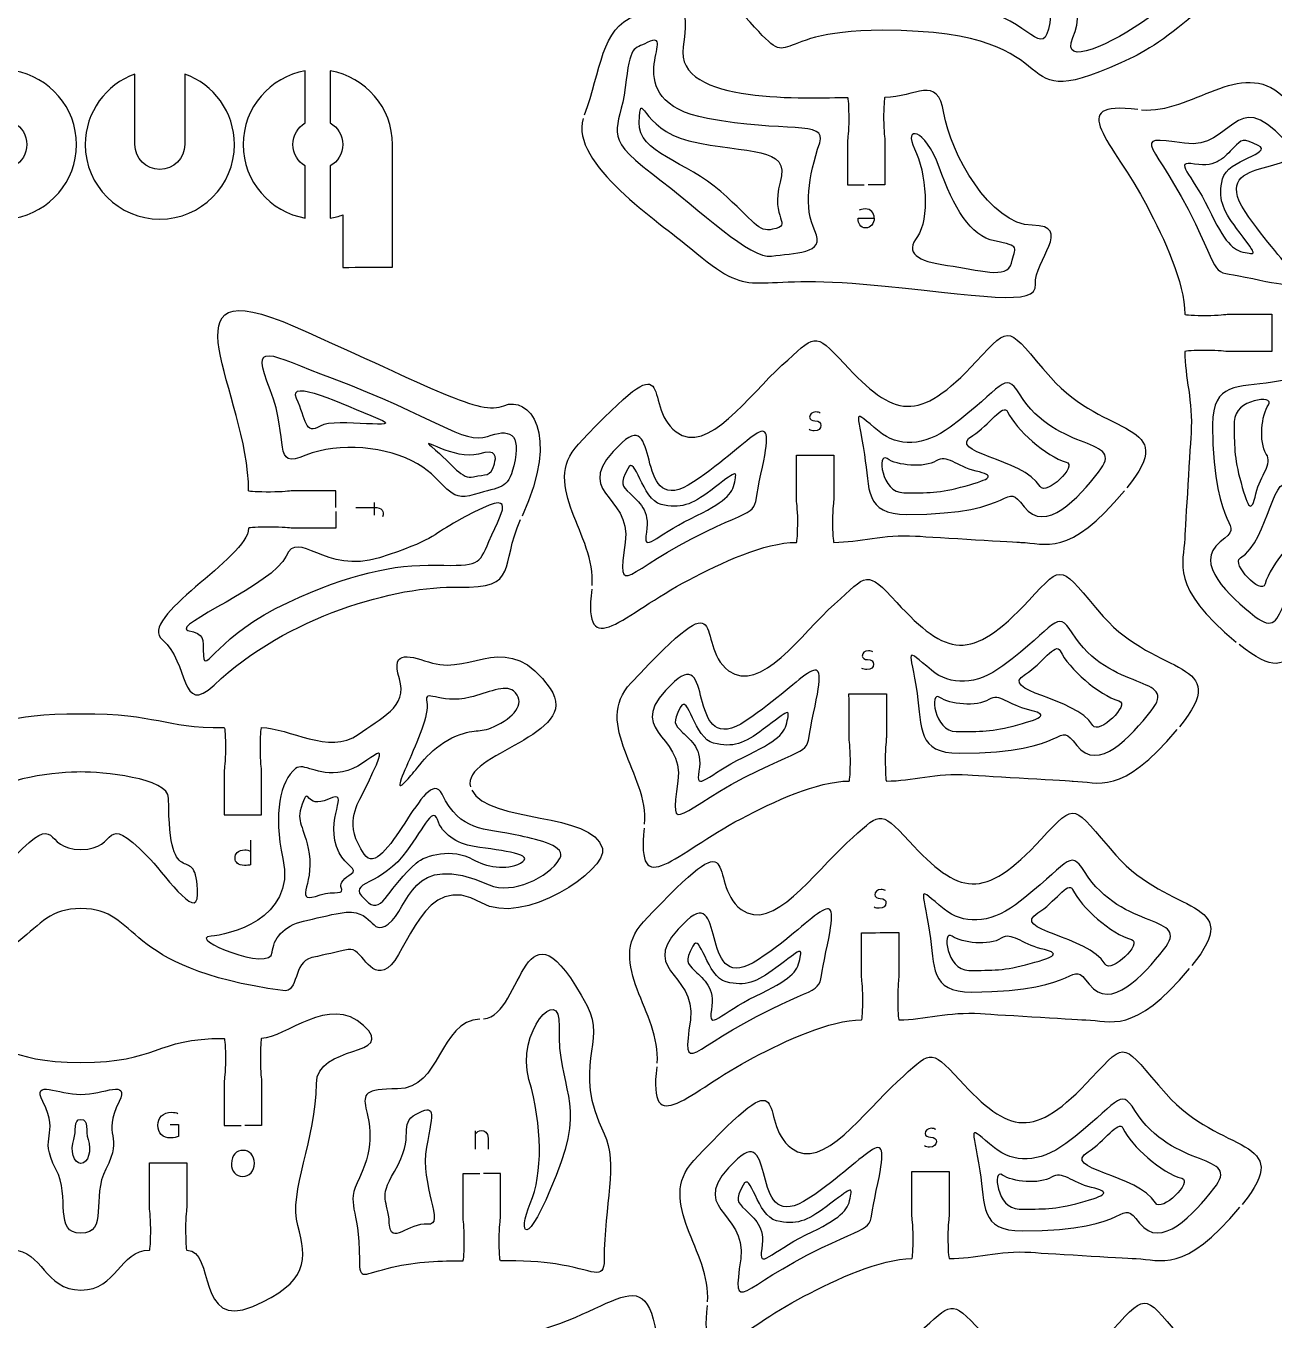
# Model space of a CAD drawing. Extents: x 0 to 300, y 0 to 300.
# Drawn here: x 145.6 to 245.8, y 66 to 169.9 of the extents above; entities that cross this region are included whole.
import ezdxf

# ---------------------------------------------------------------- set-up
doc = ezdxf.new("R2010")
doc.units = 0
doc.header["$MEASUREMENT"] = 0
doc.layers.add('DEFAULT', color=7, linetype='CONTINUOUS')

msp = doc.modelspace()

# ---------------------------------------------------------------- linework, layer by layer
at = {"layer": 'DEFAULT', "color": 250}
msp.add_lwpolyline([(173.53, 131.66), (173.53, 130.64)], dxfattribs=at)
at = {"layer": 'DEFAULT', "color": 1}
for points, knots in [([(243.13, 177.86), (244.27, 174.25), (237.47, 168.85), (234.49, 167.42), (223.01, 161.94), (230.98, 169.55), (214.35, 169.55), (204.12, 169.55), (208.02, 165.44), (202.83, 171.16), (201.36, 172.78), (200.93, 172.19), (202.45, 176.16), (203.45, 178.73), (203.25, 178.77), (203.25, 182.29), (203.25, 185.48), (204.53, 183.55), (206.99, 183.55), (207.04, 183.55), (207.09, 182.76), (207.09, 181.8), (207.09, 180.83), (206.98, 180.22), (206.98, 180.05), (206.98, 178.88), (206.98, 177.71), (206.98, 176.55), (207.43, 176.55), (207.88, 176.55), (208.33, 176.55)], [0, 0, 0, 0, 1, 1, 1, 2, 2, 2, 3, 3, 3, 4, 4, 4, 5, 5, 5, 6, 6, 6, 7, 7, 7, 8, 8, 8, 17.92, 17.92, 17.92, 21.75, 21.75, 21.75, 21.75]), ([(190.42, 162.76), (191.73, 166.32), (191.77, 169.73), (194.47, 170.71), (197.21, 171.7), (199.08, 172.95), (198.33, 168.22), (197.59, 163.49), (208.58, 164.16), (211.52, 164.16), (211.57, 164.16), (211.62, 163.37), (211.62, 162.41), (211.62, 161.44), (211.52, 160.83), (211.52, 160.66), (211.52, 159.49), (211.52, 158.33), (211.52, 157.16), (211.97, 157.16), (212.42, 157.16), (212.87, 157.16)], [0, 0, 0, 0, 1, 1, 1, 2, 2, 2, 3, 3, 3, 4, 4, 4, 5, 5, 5, 14.92, 14.92, 14.92, 18.75, 18.75, 18.75, 18.75]), ([(235.11, 163.17), (239.12, 162.8), (243.11, 167.4), (246.46, 164.26), (255.36, 155.9), (249.64, 159.34), (247.44, 156.43), (245.52, 153.87), (250.43, 150.56), (252.79, 147.92), (255.17, 145.27), (255.61, 145.41), (252.93, 142.93), (248.6, 138.95), (248.06, 137), (253.08, 132.34), (256.22, 129.43), (255.86, 129.92), (251.8, 126.36), (246.88, 122.04), (248.38, 115.85), (242.95, 120.25)], [0, 0, 0, 0, 1, 1, 1, 2, 2, 2, 3, 3, 3, 4, 4, 4, 5, 5, 5, 6, 6, 6, 7, 7, 7, 7]), ([(149.65, 160.38), (149.65, 157.42), (147.49, 154.95), (144.66, 154.48), (144.66, 155.88), (144.66, 157.27), (144.66, 158.66), (145.26, 159), (145.66, 159.65), (145.65, 160.38), (145.65, 161.12), (145.26, 161.77), (144.66, 162.11), (144.66, 163.5), (144.66, 164.9), (144.66, 166.29), (147.49, 165.81), (149.64, 163.35), (149.65, 160.38)], [0, 0, 0, 0, 1, 1, 1, 12.85, 12.85, 12.85, 13.85, 13.85, 13.85, 14.85, 14.85, 14.85, 26.69, 26.69, 26.69, 27.69, 27.69, 27.69, 27.69]), ([(167.01, 160.38), (167.02, 159.65), (167.41, 159), (168.01, 158.66), (168.01, 157.27), (168.01, 155.87), (168.01, 154.48), (165.18, 154.96), (163.02, 157.42), (163.02, 160.38), (163.02, 163.35), (165.18, 165.81), (168.01, 166.29), (168.01, 164.9), (168.01, 163.5), (168.01, 162.11), (167.41, 161.77), (167.02, 161.12), (167.01, 160.38)], [0, 0, 0, 0, 1, 1, 1, 12.84, 12.84, 12.84, 13.84, 13.84, 13.84, 14.84, 14.84, 14.84, 26.68, 26.68, 26.68, 27.68, 27.68, 27.68, 27.68]), ([(175, 160.38), (175, 157.1), (175, 153.82), (175, 150.53), (173.67, 150.53), (172.34, 150.53), (171.01, 150.52), (171.01, 151.93), (171.01, 153.33), (171.01, 154.74), (170.69, 154.62), (170.35, 154.53), (170.01, 154.48), (170.01, 155.87), (170.01, 157.27), (170.01, 158.66), (170.61, 159), (171.01, 159.65), (171.01, 160.38), (171.01, 161.12), (170.61, 161.77), (170.01, 162.11), (170.01, 163.5), (170.01, 164.9), (170.01, 166.29), (172.84, 165.82), (175, 163.35), (175, 160.38)], [1, 1, 1, 1, 28.93, 28.93, 28.93, 40.250018, 40.250018, 40.250018, 52.190022, 52.190022, 52.190022, 53.190022, 53.190022, 53.190022, 65.040022, 65.040022, 65.040022, 66.040022, 66.040022, 66.040022, 67.040022, 67.040022, 67.040022, 78.880022, 78.880022, 78.880022, 79.880022, 79.880022, 79.880022, 79.880022]), ([(162.32, 160.38), (162.32, 157.08), (159.64, 154.4), (156.34, 154.4), (153.03, 154.4), (150.35, 157.08), (150.35, 160.38), (150.35, 162.99), (152.01, 165.21), (154.34, 166.03), (154.34, 164.15), (154.34, 162.27), (154.34, 160.39), (154.34, 159.28), (155.23, 158.39), (156.34, 158.39), (157.44, 158.39), (158.33, 159.28), (158.33, 160.38), (158.33, 162.27), (158.33, 164.15), (158.33, 166.04), (160.66, 165.21), (162.32, 162.99), (162.32, 160.38)], [0, 0, 0, 0, 1, 1, 1, 2, 2, 2, 3, 3, 3, 19.010003, 19.010003, 19.010003, 20.010003, 20.010003, 20.010003, 21.010003, 21.010003, 21.010003, 37.029004, 37.029004, 37.029004, 38.029004, 38.029004, 38.029004, 38.029004]), ([(190.32, 162.47), (189.19, 158.88), (196.43, 154.16), (198.95, 152.03), (204.19, 147.63), (203.06, 150.04), (212.78, 149.17), (222.49, 148.3), (226.72, 147.3), (226.6, 149.17), (226.47, 151.04), (229.71, 153.9), (226.35, 153.9), (222.99, 153.9), (219.75, 159.75), (219.25, 162.9), (218.75, 166.05), (216.98, 164.16), (214.52, 164.16), (214.47, 164.16), (214.42, 163.37), (214.42, 162.41), (214.42, 161.44), (214.52, 160.83), (214.52, 160.66), (214.52, 159.49), (214.52, 158.33), (214.52, 157.16), (214.07, 157.16), (213.62, 157.16), (213.17, 157.16)], [0, 0, 0, 0, 1, 1, 1, 2, 2, 2, 3, 3, 3, 4, 4, 4, 5, 5, 5, 6, 6, 6, 7, 7, 7, 8, 8, 8, 17.92, 17.92, 17.92, 21.74, 21.74, 21.74, 21.74]), ([(234.81, 163.2), (228.82, 163.89), (232.8, 160.71), (235.56, 155.43), (236.93, 152.8), (238.58, 149.34), (238.58, 146.76), (238.59, 146.7), (239.37, 146.66), (240.33, 146.66), (241.29, 146.66), (241.91, 146.76), (242.08, 146.76), (242.95, 146.76), (245.58, 146.77), (245.58, 146.77), (245.58, 145.77), (245.58, 144.77), (245.58, 143.77), (245.58, 143.77), (242.96, 143.76), (242.08, 143.76), (241.91, 143.76), (241.3, 143.86), (240.33, 143.86), (239.37, 143.86), (238.58, 143.81), (238.58, 143.76), (238.59, 141.71), (239.26, 139.77), (239.09, 137.22), (238.98, 135.54), (238.58, 128.82), (238.58, 128.76), (238.54, 126.77), (237.28, 124.96), (242.71, 120.44)], [0, 0, 0, 0, 1, 1, 1, 2, 2, 2, 3, 3, 3, 4, 4, 4, 5, 5, 5, 13.5, 13.5, 13.5, 14.5, 14.5, 14.5, 15.5, 15.5, 15.5, 16.5, 16.5, 16.5, 17.5, 17.5, 17.5, 18.5, 18.5, 18.5, 19.5, 19.5, 19.5, 19.5]), ([(170.46, 131.24), (170.46, 131.69), (170.46, 132.14), (170.46, 132.58), (169.29, 132.58), (168.13, 132.58), (166.96, 132.58), (166.79, 132.58), (166.18, 132.49), (165.21, 132.49), (164.24, 132.49), (163.46, 132.53), (163.46, 132.58), (163.46, 140.39), (155.92, 150.73), (167.2, 145.75), (178.49, 140.77), (181.95, 138.59), (183.95, 139.42), (185.93, 140.25), (188.52, 137.32), (185.41, 130.55)], [0, 0, 0, 0, 3.82, 3.82, 3.82, 13.74, 13.74, 13.74, 14.74, 14.74, 14.74, 15.74, 15.74, 15.74, 16.74, 16.74, 16.74, 17.74, 17.74, 17.74, 18.74, 18.74, 18.74, 18.74]), ([(191.02, 124.99), (191.38, 129), (186.78, 132.98), (189.93, 136.33), (198.29, 145.23), (194.84, 139.51), (197.76, 137.32), (200.31, 135.4), (203.63, 140.3), (206.26, 142.66), (208.92, 145.04), (208.78, 145.48), (211.25, 142.8), (215.24, 138.47), (217.19, 137.93), (221.85, 142.96), (224.76, 146.1), (224.27, 145.73), (227.83, 141.68), (232.15, 136.75), (238.34, 138.25), (233.94, 132.82)], [0, 0, 0, 0, 1, 1, 1, 2, 2, 2, 3, 3, 3, 4, 4, 4, 5, 5, 5, 6, 6, 6, 7, 7, 7, 7]), ([(190.99, 124.69), (190.3, 118.69), (193.47, 122.67), (198.76, 125.43), (201.39, 126.8), (204.85, 128.45), (207.42, 128.45), (207.48, 128.46), (207.53, 129.24), (207.53, 130.2), (207.52, 131.17), (207.42, 131.78), (207.42, 131.95), (207.42, 132.82), (207.42, 135.45), (207.42, 135.45), (208.42, 135.45), (209.42, 135.45), (210.42, 135.46), (210.42, 135.46), (210.42, 132.83), (210.42, 131.95), (210.42, 131.78), (210.32, 131.17), (210.32, 130.2), (210.32, 129.24), (210.37, 128.45), (210.43, 128.45), (212.48, 128.46), (214.41, 129.13), (216.97, 128.96), (218.64, 128.85), (225.37, 128.45), (225.42, 128.45), (227.41, 128.41), (229.23, 127.15), (233.75, 132.58)], [0, 0, 0, 0, 1, 1, 1, 2, 2, 2, 3, 3, 3, 4, 4, 4, 5, 5, 5, 13.510006, 13.510006, 13.510006, 14.510006, 14.510006, 14.510006, 15.510006, 15.510006, 15.510006, 16.510006, 16.510006, 16.510006, 17.510006, 17.510006, 17.510006, 18.510006, 18.510006, 18.510006, 19.510006, 19.510006, 19.510006, 19.510006]), ([(170.46, 130.94), (170.46, 130.49), (170.46, 130.04), (170.46, 129.59), (169.29, 129.59), (168.13, 129.59), (166.96, 129.59), (166.79, 129.59), (166.18, 129.68), (165.21, 129.68), (164.24, 129.68), (163.46, 129.64), (163.46, 129.59), (163.46, 127.24), (154.42, 122.36), (156.55, 120.62), (158.68, 118.88), (157.95, 114.4), (160.69, 117), (166.56, 122.58), (175.34, 124.98), (180.32, 124.86), (185.25, 124.73), (183.6, 126.56), (185.28, 130.28)], [0, 0, 0, 0, 3.83, 3.83, 3.83, 13.75, 13.75, 13.75, 14.75, 14.75, 14.75, 15.75, 15.75, 15.75, 16.75, 16.75, 16.75, 17.75, 17.75, 17.75, 18.75, 18.75, 18.75, 19.75, 19.75, 19.75, 19.75]), ([(195.24, 105.82), (195.6, 109.84), (191, 113.82), (194.15, 117.17), (202.51, 126.07), (199.07, 120.35), (201.98, 118.15), (204.53, 116.23), (207.85, 121.14), (210.48, 123.5), (213.14, 125.88), (213, 126.32), (215.47, 123.63), (219.46, 119.31), (221.41, 118.77), (226.07, 123.79), (228.98, 126.93), (228.49, 126.56), (232.05, 122.51), (236.37, 117.58), (242.56, 119.08), (238.16, 113.65)], [0, 0, 0, 0, 1, 1, 1, 2, 2, 2, 3, 3, 3, 4, 4, 4, 5, 5, 5, 6, 6, 6, 7, 7, 7, 7]), ([(118.74, 108.83), (119.48, 111.55), (109.72, 112.91), (112.33, 116.71), (115.66, 121.55), (118.61, 117.82), (121.78, 118.76), (123.47, 119.26), (125.2, 120.02), (124.44, 117.51), (123.73, 115.21), (125.98, 114.33), (127.74, 113.04), (130.05, 111.36), (133.34, 113.59), (135.5, 113.58), (135.55, 113.58), (135.6, 112.8), (135.6, 111.84), (135.6, 110.87), (135.5, 110.26), (135.5, 110.08), (135.5, 108.92), (135.5, 107.75), (135.5, 106.59), (136.5, 106.59), (137.5, 106.59), (138.5, 106.58), (138.5, 107.75), (138.5, 108.92), (138.5, 110.08), (138.5, 110.26), (138.4, 110.87), (138.4, 111.84), (138.4, 112.8), (138.44, 113.58), (138.5, 113.58), (143.59, 113.58), (143.66, 114.7), (150, 114.7), (156.35, 114.7), (156.41, 113.58), (161.5, 113.58), (161.56, 113.58), (161.6, 112.8), (161.6, 111.84), (161.6, 110.87), (161.5, 110.26), (161.5, 110.08), (161.5, 108.92), (161.5, 107.75), (161.5, 106.58), (162.5, 106.59), (163.5, 106.59), (164.5, 106.59), (164.5, 107.75), (164.5, 108.92), (164.5, 110.08), (164.5, 110.26), (164.4, 110.87), (164.4, 111.84), (164.4, 112.8), (164.45, 113.58), (164.5, 113.58), (166.66, 113.59), (169.95, 111.36), (172.26, 113.04), (174.02, 114.33), (176.27, 115.21), (175.56, 117.51), (174.8, 120.02), (176.53, 119.26), (178.21, 118.76), (181.39, 117.82), (184.34, 121.55), (187.67, 116.71), (190.28, 112.91), (180.51, 111.55), (181.26, 108.83)], [0, 0, 0, 0, 1, 1, 1, 2, 2, 2, 3, 3, 3, 4, 4, 4, 5, 5, 5, 6, 6, 6, 7, 7, 7, 16.91, 16.91, 16.91, 25.410006, 25.410006, 25.410006, 35.330006, 35.330006, 35.330006, 36.330006, 36.330006, 36.330006, 37.330006, 37.330006, 37.330006, 38.330006, 38.330006, 38.330006, 39.330006, 39.330006, 39.330006, 40.330006, 40.330006, 40.330006, 41.330006, 41.330006, 41.330006, 51.250006, 51.250006, 51.250006, 59.750012, 59.750012, 59.750012, 69.660012, 69.660012, 69.660012, 70.660012, 70.660012, 70.660012, 71.660012, 71.660012, 71.660012, 72.660012, 72.660012, 72.660012, 73.660012, 73.660012, 73.660012, 74.660012, 74.660012, 74.660012, 75.660012, 75.660012, 75.660012, 76.660012, 76.660012, 76.660012, 76.660012]), ([(195.21, 105.52), (194.52, 99.52), (197.69, 103.51), (202.98, 106.27), (205.61, 107.64), (209.07, 109.29), (211.65, 109.29), (211.71, 109.3), (211.75, 110.08), (211.75, 111.04), (211.74, 112), (211.65, 112.61), (211.65, 112.78), (211.65, 113.66), (211.64, 116.29), (211.64, 116.29), (212.64, 116.29), (213.64, 116.29), (214.64, 116.29), (214.64, 116.29), (214.64, 113.67), (214.64, 112.79), (214.64, 112.62), (214.55, 112.01), (214.55, 111.04), (214.55, 110.07), (214.59, 109.29), (214.65, 109.29), (216.7, 109.29), (218.63, 109.97), (221.19, 109.8), (222.86, 109.68), (229.59, 109.29), (229.64, 109.29), (231.63, 109.25), (233.45, 107.99), (237.97, 113.42)], [0, 0, 0, 0, 1, 1, 1, 2, 2, 2, 3, 3, 3, 4, 4, 4, 5, 5, 5, 13.510006, 13.510006, 13.510006, 14.510006, 14.510006, 14.510006, 15.510006, 15.510006, 15.510006, 16.510006, 16.510006, 16.510006, 17.510006, 17.510006, 17.510006, 18.510006, 18.510006, 18.510006, 19.510006, 19.510006, 19.510006, 19.510006]), ([(142.96, 107.92), (142.96, 109.57), (148.42, 110.02), (150, 110.02), (151.59, 110.02), (157.04, 109.57), (157.04, 107.92), (157.04, 99.6), (159.36, 104.92), (159.36, 100.18), (159.36, 97.92), (156.48, 102.11), (155.34, 103.25), (151.57, 107.03), (153.19, 103.79), (150, 103.79), (146.81, 103.79), (148.43, 107.03), (144.66, 103.25), (143.52, 102.11), (140.64, 97.92), (140.64, 100.18), (140.64, 104.92), (142.96, 99.6), (142.96, 107.92)], [1, 1, 1, 1, 2, 2, 2, 3, 3, 3, 4, 4, 4, 5, 5, 5, 6, 6, 6, 7, 7, 7, 8, 8, 8, 9, 9, 9, 9]), ([(181.37, 108.55), (182.73, 105.91), (191.14, 106.82), (191.85, 103.88), (192.27, 102.13), (185.46, 97.56), (182.14, 99.53), (177.48, 102.27), (176.17, 95.24), (174.62, 94.29), (173.07, 93.33), (172.57, 96.02), (171.45, 95.77), (170.34, 95.53), (169.83, 95.41), (168.52, 95.12), (166.99, 94.78), (167.54, 92.28), (166.2, 92.47), (152.99, 94.29), (154.88, 99.06), (150, 99.06), (145.12, 99.06), (147, 94.29), (133.8, 92.47), (132.46, 92.28), (133.01, 94.78), (131.48, 95.12), (130.17, 95.41), (129.65, 95.53), (128.55, 95.77), (127.43, 96.02), (126.93, 93.33), (125.38, 94.29), (123.83, 95.24), (122.52, 102.27), (117.86, 99.53), (114.54, 97.56), (107.73, 102.13), (108.15, 103.88), (108.86, 106.82), (117.27, 105.91), (118.63, 108.55)], [0, 0, 0, 0, 1, 1, 1, 2, 2, 2, 3, 3, 3, 4, 4, 4, 5, 5, 5, 6, 6, 6, 7, 7, 7, 8, 8, 8, 9, 9, 9, 10, 10, 10, 11, 11, 11, 12, 12, 12, 13, 13, 13, 14, 14, 14, 14]), ([(196.24, 86.66), (196.6, 90.67), (192, 94.65), (195.15, 98), (203.51, 106.9), (200.07, 101.18), (202.98, 98.99), (205.53, 97.07), (208.85, 101.97), (211.48, 104.33), (214.14, 106.71), (214, 107.15), (216.47, 104.47), (220.46, 100.14), (222.41, 99.6), (227.07, 104.63), (229.98, 107.77), (229.49, 107.4), (233.05, 103.35), (237.37, 98.42), (243.56, 99.92), (239.16, 94.49)], [0, 0, 0, 0, 1, 1, 1, 2, 2, 2, 3, 3, 3, 4, 4, 4, 5, 5, 5, 6, 6, 6, 7, 7, 7, 7]), ([(182.32, 90.2), (185.62, 90.51), (185.35, 101.05), (190.63, 91.24), (192.2, 88.32), (189.34, 86.39), (191.99, 80.98), (193.16, 78.58), (191.99, 75.33), (191.99, 70.87), (191.99, 69.11), (191.16, 70.07), (188.08, 70.54), (187.03, 70.71), (185.34, 70.79), (183.67, 70.79), (183.61, 70.79), (183.57, 71.57), (183.57, 72.54), (183.57, 73.5), (183.67, 74.11), (183.67, 74.29), (183.67, 75.45), (183.67, 76.62), (183.67, 77.79), (183.22, 77.79), (182.77, 77.79), (182.32, 77.79)], [0, 0, 0, 0, 1, 1, 1, 2, 2, 2, 3, 3, 3, 4, 4, 4, 5, 5, 5, 6, 6, 6, 7, 7, 7, 16.92, 16.92, 16.92, 20.74, 20.74, 20.74, 20.74]), ([(196.21, 86.36), (195.52, 80.36), (198.69, 84.35), (203.98, 87.1), (206.61, 88.47), (210.07, 90.12), (212.65, 90.12), (212.71, 90.13), (212.75, 90.91), (212.75, 91.87), (212.74, 92.84), (212.65, 93.45), (212.65, 93.62), (212.65, 94.49), (212.64, 97.12), (212.64, 97.12), (213.64, 97.12), (214.64, 97.13), (215.64, 97.13), (215.64, 97.13), (215.64, 94.5), (215.64, 93.62), (215.64, 93.45), (215.55, 92.84), (215.55, 91.87), (215.55, 90.91), (215.59, 90.12), (215.65, 90.12), (217.7, 90.13), (219.63, 90.8), (222.19, 90.63), (223.86, 90.52), (230.59, 90.12), (230.64, 90.12), (232.63, 90.09), (234.45, 88.82), (238.97, 94.25)], [0, 0, 0, 0, 1, 1, 1, 2, 2, 2, 3, 3, 3, 4, 4, 4, 5, 5, 5, 13.510006, 13.510006, 13.510006, 14.510006, 14.510006, 14.510006, 15.510006, 15.510006, 15.510006, 16.510006, 16.510006, 16.510006, 17.510006, 17.510006, 17.510006, 18.510006, 18.510006, 18.510006, 19.510006, 19.510006, 19.510006, 19.510006]), ([(136.85, 81.64), (136.4, 81.64), (135.95, 81.64), (135.5, 81.64), (135.5, 82.81), (135.5, 83.98), (135.5, 85.14), (135.5, 85.32), (135.6, 85.93), (135.6, 86.89), (135.6, 87.86), (135.56, 88.64), (135.5, 88.64), (133.63, 88.64), (130.05, 92.22), (127.31, 89.67), (124.57, 87.12), (131.1, 88.22), (131.1, 85), (131.1, 80.6), (133.35, 76.29), (132.6, 73.61), (131.86, 70.93), (131.67, 69.06), (136.21, 67.13), (140.76, 65.2), (139.2, 71.64), (141.5, 71.64), (141.55, 71.64), (141.6, 72.43), (141.6, 73.39), (141.6, 74.36), (141.5, 74.97), (141.5, 75.14), (141.5, 76.31), (141.5, 77.47), (141.5, 78.64), (142.5, 78.64), (143.5, 78.64), (144.5, 78.64), (144.5, 77.47), (144.5, 76.31), (144.5, 75.14), (144.5, 74.97), (144.4, 74.36), (144.4, 73.39), (144.4, 72.43), (144.44, 71.64), (144.5, 71.64), (146.92, 71.64), (147.08, 68.44), (150, 68.44), (152.92, 68.44), (153.08, 71.64), (155.5, 71.64), (155.56, 71.64), (155.6, 72.43), (155.6, 73.39), (155.6, 74.36), (155.5, 74.97), (155.5, 75.14), (155.5, 76.31), (155.5, 77.47), (155.5, 78.64), (156.5, 78.64), (157.5, 78.64), (158.5, 78.64), (158.5, 77.47), (158.5, 76.31), (158.5, 75.14), (158.5, 74.97), (158.4, 74.36), (158.4, 73.39), (158.4, 72.43), (158.44, 71.64), (158.5, 71.64), (160.8, 71.64), (159.24, 65.2), (163.79, 67.13), (168.33, 69.06), (168.14, 70.93), (167.4, 73.61), (166.65, 76.29), (168.9, 80.6), (168.9, 85), (168.9, 88.22), (175.43, 87.12), (172.69, 89.67), (169.95, 92.22), (166.36, 88.64), (164.5, 88.64), (164.44, 88.64), (164.4, 87.86), (164.4, 86.89), (164.4, 85.93), (164.5, 85.32), (164.5, 85.14), (164.5, 83.98), (164.5, 82.81), (164.5, 81.64), (164.05, 81.64), (163.6, 81.64), (163.15, 81.64)], [0, 0, 0, 0, 3.82, 3.82, 3.82, 13.74, 13.74, 13.74, 14.74, 14.74, 14.74, 15.74, 15.74, 15.74, 16.74, 16.74, 16.74, 17.74, 17.74, 17.74, 18.74, 18.74, 18.74, 19.74, 19.74, 19.74, 20.74, 20.74, 20.74, 21.74, 21.74, 21.74, 22.74, 22.74, 22.74, 32.66, 32.66, 32.66, 41.16, 41.16, 41.16, 51.08, 51.08, 51.08, 52.08, 52.08, 52.08, 53.08, 53.08, 53.08, 54.08, 54.08, 54.08, 55.08, 55.08, 55.08, 56.08, 56.08, 56.08, 57.08, 57.08, 57.08, 67, 67, 67, 75.5, 75.5, 75.5, 85.42, 85.42, 85.42, 86.42, 86.42, 86.42, 87.42, 87.42, 87.42, 88.42, 88.42, 88.42, 89.42, 89.42, 89.42, 90.42, 90.42, 90.42, 91.42, 91.42, 91.42, 92.42, 92.42, 92.42, 93.42, 93.42, 93.42, 94.42, 94.42, 94.42, 104.34, 104.34, 104.34, 108.17, 108.17, 108.17, 108.17]), ([(182.02, 90.19), (178.72, 90.03), (178.91, 84.59), (175.41, 84.59), (170.09, 84.59), (175, 82.86), (172.35, 77.46), (171.18, 75.05), (172.35, 75.33), (172.35, 70.87), (172.35, 69.11), (172.63, 69.73), (174.99, 70.28), (176.94, 70.73), (179, 70.79), (180.67, 70.79), (180.72, 70.79), (180.77, 71.57), (180.77, 72.54), (180.77, 73.5), (180.67, 74.11), (180.67, 74.29), (180.67, 75.45), (180.67, 76.62), (180.67, 77.79), (181.12, 77.79), (181.57, 77.79), (182.02, 77.79)], [0, 0, 0, 0, 1, 1, 1, 2, 2, 2, 3, 3, 3, 4, 4, 4, 5, 5, 5, 6, 6, 6, 7, 7, 7, 16.92, 16.92, 16.92, 20.75, 20.75, 20.75, 20.75]), ([(137.15, 81.64), (137.6, 81.64), (138.05, 81.64), (138.5, 81.64), (138.5, 82.81), (138.5, 83.98), (138.5, 85.14), (138.5, 85.32), (138.4, 85.93), (138.4, 86.89), (138.4, 87.86), (138.45, 88.64), (138.5, 88.64), (144.14, 88.64), (143.76, 86.7), (150, 86.7), (156.24, 86.7), (155.86, 88.64), (161.5, 88.64), (161.55, 88.64), (161.6, 87.86), (161.6, 86.89), (161.6, 85.93), (161.5, 85.32), (161.5, 85.14), (161.5, 83.98), (161.5, 82.81), (161.5, 81.64), (161.95, 81.64), (162.4, 81.64), (162.85, 81.64)], [0, 0, 0, 0, 3.83, 3.83, 3.83, 13.75, 13.75, 13.75, 14.75, 14.75, 14.75, 15.75, 15.75, 15.75, 16.75, 16.75, 16.75, 17.75, 17.75, 17.75, 18.75, 18.75, 18.75, 19.75, 19.75, 19.75, 29.67, 29.67, 29.67, 33.49, 33.49, 33.49, 33.49]), ([(200.28, 67.49), (200.64, 71.5), (196.04, 75.49), (199.19, 78.84), (207.55, 87.74), (204.1, 82.02), (207.02, 79.82), (209.57, 77.9), (212.89, 82.81), (215.52, 85.17), (218.18, 87.55), (218.04, 87.99), (220.51, 85.3), (224.5, 80.98), (226.45, 80.44), (231.11, 85.46), (234.02, 88.6), (233.53, 88.23), (237.09, 84.18), (241.41, 79.25), (247.6, 80.75), (243.2, 75.32)], [0, 0, 0, 0, 1, 1, 1, 2, 2, 2, 3, 3, 3, 4, 4, 4, 5, 5, 5, 6, 6, 6, 7, 7, 7, 7]), ([(200.25, 67.19), (199.56, 61.19), (202.73, 65.18), (208.02, 67.94), (210.65, 69.31), (214.11, 70.95), (216.69, 70.96), (216.75, 70.97), (216.79, 71.74), (216.79, 72.71), (216.78, 73.67), (216.69, 74.28), (216.69, 74.45), (216.69, 75.33), (216.68, 77.96), (216.68, 77.96), (217.68, 77.96), (218.68, 77.96), (219.68, 77.96), (219.68, 77.96), (219.68, 75.34), (219.68, 74.46), (219.68, 74.28), (219.58, 73.67), (219.58, 72.71), (219.58, 71.74), (219.63, 70.96), (219.69, 70.96), (221.74, 70.96), (223.67, 71.64), (226.23, 71.47), (227.9, 71.35), (234.63, 70.96), (234.68, 70.96), (236.67, 70.92), (238.49, 69.66), (243.01, 75.09)], [0, 0, 0, 0, 1, 1, 1, 2, 2, 2, 3, 3, 3, 4, 4, 4, 5, 5, 5, 13.510006, 13.510006, 13.510006, 14.510006, 14.510006, 14.510006, 15.510006, 15.510006, 15.510006, 16.510006, 16.510006, 16.510006, 17.510006, 17.510006, 17.510006, 18.510006, 18.510006, 18.510006, 19.510006, 19.510006, 19.510006, 19.510006]), ([(168.89, 62.61), (169.09, 64.72), (173.79, 64.45), (181.21, 64.45), (191.64, 64.45), (194.98, 72.1), (196.18, 64.93), (196.37, 63.8), (196.44, 61.76), (196.44, 59.98), (196.44, 59.92), (195.66, 59.88), (194.69, 59.88), (193.72, 59.88), (193.11, 59.98), (192.94, 59.98), (191.77, 59.98), (190.6, 59.98), (189.44, 59.98), (189.44, 59.53), (189.44, 59.07), (189.44, 58.62)], [0, 0, 0, 0, 1, 1, 1, 2, 2, 2, 3, 3, 3, 4, 4, 4, 5, 5, 5, 14.92, 14.92, 14.92, 18.75, 18.75, 18.75, 18.75]), ([(202, 47.33), (202.37, 51.34), (197.77, 55.32), (200.91, 58.67), (209.27, 67.57), (205.83, 61.85), (208.74, 59.66), (211.29, 57.74), (214.61, 62.64), (217.24, 65), (219.9, 67.38), (219.76, 67.82), (222.23, 65.14), (226.22, 60.81), (228.17, 60.27), (232.83, 65.3), (235.74, 68.44), (235.25, 68.07), (238.81, 64.02), (243.13, 59.09), (249.33, 60.59), (244.92, 55.16)], [0, 0, 0, 0, 1, 1, 1, 2, 2, 2, 3, 3, 3, 4, 4, 4, 5, 5, 5, 6, 6, 6, 7, 7, 7, 7])]:
    msp.add_open_spline(points, degree=3, knots=knots, dxfattribs=at)
at = {"layer": 'DEFAULT', "color": 5}
for points, knots in [([(239.82, 180.41), (238.49, 184.07), (238.56, 183.81), (236.66, 184.4), (234.75, 184.98), (237.15, 182.24), (237.16, 179.25), (237.16, 176.26), (235.91, 174.43), (229.02, 176.59), (222.13, 178.75), (210.93, 182.74), (212.22, 180.08), (213.5, 177.42), (213.92, 175.07), (212.13, 172.63), (210.35, 170.2), (217.32, 175.43), (223.55, 175.43), (229.77, 175.43), (230.68, 171.45), (229.61, 168.96), (228.53, 166.47), (232.76, 168.46), (235.66, 170.53), (238.57, 172.61), (241.56, 175.6), (239.82, 180.41)], [1, 1, 1, 1, 2, 2, 2, 3, 3, 3, 4, 4, 4, 5, 5, 5, 6, 6, 6, 7, 7, 7, 8, 8, 8, 9, 9, 9, 10, 10, 10, 10]), ([(209.29, 160.52), (208.37, 157.72), (208, 155.34), (208.91, 153.45), (209.83, 151.55), (207.17, 151.68), (205.43, 151.43), (203.69, 151.18), (199.95, 154.92), (195.8, 158.07), (191.65, 161.23), (193.27, 161.47), (193.68, 164.96), (194.1, 168.44), (194.34, 168.02), (195.45, 168.56), (198.17, 169.9), (192.56, 163.94), (200.28, 162.47), (206.44, 161.29), (209.89, 162.37), (209.29, 160.52)], [0, 0, 0, 0, 1, 1, 1, 2, 2, 2, 3, 3, 3, 4, 4, 4, 5, 5, 5, 6, 6, 6, 7, 7, 7, 7]), ([(246.59, 160.75), (249.49, 157.59), (240.19, 159.87), (243.43, 155.01), (246.74, 150.05), (250.32, 148.21), (244.04, 149.62), (240.5, 150.42), (241.75, 149.21), (239.44, 154.02), (236.28, 160.61), (233.78, 161.18), (238.57, 160.49), (242.5, 159.93), (242.5, 165.21), (246.59, 160.75)], [0, 0, 0, 0, 1, 1, 1, 2, 2, 2, 3, 3, 3, 4, 4, 4, 5, 5, 5, 5]), ([(223.31, 152.64), (225.52, 152.2), (224.96, 152.18), (224.68, 150.86), (224.38, 149.52), (222.03, 150.34), (219.54, 150.68), (217.05, 151.01), (216.14, 151.67), (217.13, 153), (218.13, 154.33), (217.84, 158.19), (216.9, 160.04), (215.97, 161.88), (217.72, 161.8), (218.88, 158.56), (220.04, 155.32), (221.4, 153.01), (223.31, 152.64)], [0, 0, 0, 0, 1, 1, 1, 2, 2, 2, 3, 3, 3, 4, 4, 4, 5, 5, 5, 6, 6, 6, 6]), ([(170.17, 141.62), (164.94, 143.58), (163.57, 144.8), (165.19, 140.69), (166.81, 136.58), (165.23, 134.28), (168.05, 135.44), (170.67, 136.52), (174.65, 136.16), (177.01, 134.75), (179.38, 133.34), (179.38, 131.6), (181.56, 132.28), (183.74, 132.97), (184.24, 132.62), (184.73, 134.59), (185.42, 137.31), (184.32, 137.58), (182.62, 136.95), (180.75, 136.27), (178.36, 138.56), (170.17, 141.62)], [0, 0, 0, 0, 1, 1, 1, 2, 2, 2, 3, 3, 3, 4, 4, 4, 5, 5, 5, 6, 6, 6, 7, 7, 7, 7]), ([(216.28, 130.69), (212.87, 130.69), (213.31, 132.72), (212.88, 135.5), (212.32, 139.2), (211.79, 139.2), (214.05, 137.35), (215.56, 136.12), (217.64, 136.12), (219.77, 137.7), (224.05, 140.88), (224.08, 142.35), (225.32, 140.36), (228.38, 135.47), (233.98, 137), (231.67, 134.09), (230.05, 132.04), (227.42, 129.09), (225.69, 131.31), (223.95, 133.55), (225.53, 130.69), (216.28, 130.69)], [0, 0, 0, 0, 1, 1, 1, 2, 2, 2, 3, 3, 3, 4, 4, 4, 5, 5, 5, 6, 6, 6, 7, 7, 7, 7]), ([(240.82, 137.91), (240.82, 141.31), (242.85, 140.88), (245.62, 141.3), (249.32, 141.87), (249.32, 142.39), (247.48, 140.13), (246.24, 138.63), (246.24, 136.55), (247.83, 134.42), (251.01, 130.14), (252.48, 130.11), (250.49, 128.86), (245.6, 125.81), (247.12, 120.21), (244.22, 122.51), (242.17, 124.14), (239.22, 126.77), (241.44, 128.49), (243.68, 130.23), (240.82, 128.65), (240.82, 137.91)], [0, 0, 0, 0, 1, 1, 1, 2, 2, 2, 3, 3, 3, 4, 4, 4, 5, 5, 5, 6, 6, 6, 7, 7, 7, 7]), ([(193.43, 136.46), (196.6, 139.36), (194.32, 130.06), (199.17, 133.3), (204.13, 136.61), (205.98, 140.19), (204.57, 133.92), (203.77, 130.37), (204.98, 131.62), (200.17, 129.32), (193.57, 126.15), (193.01, 123.65), (193.69, 128.45), (194.26, 132.37), (188.98, 132.38), (193.43, 136.46)], [0, 0, 0, 0, 1, 1, 1, 2, 2, 2, 3, 3, 3, 4, 4, 4, 5, 5, 5, 5]), ([(166.62, 123.63), (160.92, 121), (159.89, 117.78), (159.83, 119.34), (159.77, 120.89), (159.96, 121.02), (158.59, 121.39), (157.22, 121.76), (165.5, 125.1), (166.46, 127.34), (167.43, 129.59), (169.61, 125.83), (173.96, 127.22), (178.32, 128.61), (178.19, 129.04), (179.9, 129.99), (185.19, 132.95), (184.07, 131.5), (182.74, 128.51), (181.89, 126.6), (181.99, 126.56), (178.51, 126.62), (175.02, 126.68), (171.63, 125.95), (166.62, 123.63)], [0, 0, 0, 0, 1, 1, 1, 2, 2, 2, 3, 3, 3, 4, 4, 4, 5, 5, 5, 6, 6, 6, 7, 7, 7, 8, 8, 8, 8]), ([(220.5, 111.53), (217.09, 111.53), (217.53, 113.56), (217.1, 116.33), (216.54, 120.03), (216.01, 120.03), (218.27, 118.18), (219.78, 116.95), (221.86, 116.95), (223.99, 118.54), (228.27, 121.72), (228.3, 123.19), (229.54, 121.19), (232.6, 116.31), (238.2, 117.83), (235.89, 114.93), (234.27, 112.88), (231.64, 109.93), (229.92, 112.15), (228.18, 114.39), (229.75, 111.53), (220.5, 111.53)], [0, 0, 0, 0, 1, 1, 1, 2, 2, 2, 3, 3, 3, 4, 4, 4, 5, 5, 5, 6, 6, 6, 7, 7, 7, 7]), ([(197.65, 117.29), (200.82, 120.19), (198.54, 110.9), (203.39, 114.14), (208.35, 117.45), (210.2, 121.03), (208.79, 114.75), (207.99, 111.2), (209.2, 112.46), (204.39, 110.15), (197.79, 106.99), (197.23, 104.49), (197.91, 109.28), (198.48, 113.21), (193.2, 113.21), (197.65, 117.29)], [0, 0, 0, 0, 1, 1, 1, 2, 2, 2, 3, 3, 3, 4, 4, 4, 5, 5, 5, 5]), ([(176.49, 109.73), (173.75, 106.53), (178.16, 113.73), (177.77, 115.62), (177.52, 116.84), (178.67, 115.39), (181.24, 116.02), (182.59, 116.35), (184.08, 117.08), (184.71, 116.53), (185.71, 115.67), (184.96, 114.58), (183.42, 113.8), (181.97, 113.05), (181.86, 113.59), (180.13, 112.91), (178.2, 112.15), (177.06, 110.39), (176.49, 109.73)], [0, 0, 0, 0, 1, 1, 1, 2, 2, 2, 3, 3, 3, 4, 4, 4, 5, 5, 5, 6, 6, 6, 6]), ([(172.58, 108.21), (172.12, 107.28), (171.11, 105.79), (172.73, 103.42), (174.35, 101.05), (177.7, 110.84), (178.98, 108.25), (180.52, 105.16), (182.16, 105.57), (185.28, 104.89), (186.73, 104.58), (189.04, 104.06), (188.42, 103.04), (187.52, 101.56), (184.63, 100.15), (182.76, 100.97), (176.31, 103.82), (176.42, 99.07), (174.67, 97.82), (173.13, 96.71), (173.66, 99.19), (170.8, 98.7), (170.06, 98.57), (168.71, 98.24), (167.87, 98.05), (166.26, 97.69), (165.41, 96.58), (165.36, 95.55), (165.28, 93.89), (158.39, 96.72), (160.44, 96.84), (161.67, 96.92), (167.3, 98.12), (166.21, 103.09), (165.42, 106.66), (166, 109.34), (167.23, 110.29), (167.91, 110.82), (168.89, 109.67), (170.99, 110.02), (173.27, 110.4), (175.49, 114.12), (172.58, 108.21)], [1, 1, 1, 1, 2, 2, 2, 3, 3, 3, 4, 4, 4, 5, 5, 5, 6, 6, 6, 7, 7, 7, 8, 8, 8, 9, 9, 9, 10, 10, 10, 11, 11, 11, 12, 12, 12, 13, 13, 13, 14, 14, 14, 15, 15, 15, 15]), ([(221.5, 92.36), (218.09, 92.36), (218.53, 94.39), (218.1, 97.17), (217.54, 100.87), (217.01, 100.87), (219.27, 99.02), (220.78, 97.79), (222.86, 97.79), (224.99, 99.37), (229.27, 102.55), (229.3, 104.02), (230.54, 102.03), (233.6, 97.14), (239.2, 98.67), (236.89, 95.76), (235.27, 93.71), (232.64, 90.76), (230.92, 92.98), (229.18, 95.22), (230.75, 92.36), (221.5, 92.36)], [0, 0, 0, 0, 1, 1, 1, 2, 2, 2, 3, 3, 3, 4, 4, 4, 5, 5, 5, 6, 6, 6, 7, 7, 7, 7]), ([(198.65, 98.13), (201.82, 101.03), (199.54, 91.73), (204.39, 94.97), (209.35, 98.29), (211.2, 101.86), (209.79, 95.59), (208.99, 92.04), (210.2, 93.29), (205.39, 90.99), (198.79, 87.82), (198.23, 85.32), (198.91, 90.12), (199.48, 94.04), (194.2, 94.05), (198.65, 98.13)], [0, 0, 0, 0, 1, 1, 1, 2, 2, 2, 3, 3, 3, 4, 4, 4, 5, 5, 5, 5]), ([(188.38, 89.6), (188.5, 93.16), (184.88, 89.08), (185.96, 85.35), (187.04, 81.61), (187.08, 77.79), (186.06, 75.39), (185.04, 72.98), (185.67, 71.4), (188.14, 77.63), (190.62, 83.86), (188.2, 84.43), (188.38, 89.6)], [0, 0, 0, 0, 1, 1, 1, 2, 2, 2, 3, 3, 3, 4, 4, 4, 4]), ([(150, 73), (152.24, 73), (150.81, 75.9), (152, 78.14), (153.49, 80.97), (151.62, 80.65), (153.06, 83.57), (153.95, 85.4), (151.81, 84.14), (150, 84.14), (148.19, 84.14), (146.05, 85.39), (146.94, 83.57), (148.38, 80.65), (146.51, 80.97), (148, 78.14), (149.19, 75.9), (147.77, 73), (150, 73)], [0, 0, 0, 0, 1, 1, 1, 2, 2, 2, 3, 3, 3, 4, 4, 4, 5, 5, 5, 6, 6, 6, 6]), ([(225.54, 73.19), (222.13, 73.19), (222.57, 75.23), (222.14, 78), (221.58, 81.7), (221.05, 81.7), (223.31, 79.85), (224.82, 78.62), (226.9, 78.62), (229.03, 80.2), (233.31, 83.39), (233.34, 84.85), (234.58, 82.86), (237.64, 77.98), (243.24, 79.5), (240.93, 76.6), (239.31, 74.55), (236.68, 71.6), (234.96, 73.81), (233.22, 76.06), (234.79, 73.19), (225.54, 73.19)], [0, 0, 0, 0, 1, 1, 1, 2, 2, 2, 3, 3, 3, 4, 4, 4, 5, 5, 5, 6, 6, 6, 7, 7, 7, 7]), ([(202.69, 78.96), (205.86, 81.86), (203.58, 72.57), (208.43, 75.81), (213.39, 79.12), (215.24, 82.7), (213.83, 76.42), (213.03, 72.87), (214.24, 74.13), (209.43, 71.82), (202.83, 68.66), (202.27, 66.16), (202.95, 70.95), (203.52, 74.87), (198.24, 74.88), (202.69, 78.96)], [0, 0, 0, 0, 1, 1, 1, 2, 2, 2, 3, 3, 3, 4, 4, 4, 5, 5, 5, 5])]:
    msp.add_open_spline(points, degree=3, knots=knots, dxfattribs=at)
at = {"layer": 'DEFAULT', "color": 3}
for points, knots in [([(219.29, 172.86), (214.24, 171.39), (218.11, 171.9), (221.97, 171.21), (226.21, 170.45), (227.18, 166.97), (227.77, 170.16), (228.36, 173.36), (223.58, 174.1), (219.29, 172.86)], [0, 0, 0, 0, 1, 1, 1, 2, 2, 2, 3, 3, 3, 3]), ([(205.51, 153.58), (207.25, 153.96), (205.28, 154.37), (206.12, 157.36), (206.95, 160.35), (203.57, 159.55), (198.79, 160.68), (194.85, 161.62), (194.97, 165.09), (194.81, 162.16), (194.67, 159.72), (198.62, 159.04), (201.36, 156.61), (204.1, 154.17), (204.35, 153.32), (205.51, 153.58)], [0, 0, 0, 0, 1, 1, 1, 2, 2, 2, 3, 3, 3, 4, 4, 4, 5, 5, 5, 5]), ([(242.75, 153.64), (244.34, 151.51), (244.43, 151.53), (243.43, 151.71), (242.43, 151.9), (241.83, 152.46), (240.48, 155.26), (239.13, 158.06), (237.58, 159.12), (239.38, 158.81), (241.19, 158.5), (241.81, 159.43), (242.5, 160.12), (243.18, 160.8), (243.24, 160.93), (244.49, 160.3), (245.73, 159.68), (242, 159.18), (241.62, 157.63), (241.25, 156.07), (241.58, 155.21), (242.75, 153.64)], [0, 0, 0, 0, 1, 1, 1, 2, 2, 2, 3, 3, 3, 4, 4, 4, 5, 5, 5, 6, 6, 6, 7, 7, 7, 7]), ([(173.84, 138.39), (170.92, 139.58), (166.56, 141.68), (167.31, 140), (168.06, 138.32), (167.98, 137.03), (169.21, 137.78), (170.45, 138.53), (176.35, 137.35), (173.84, 138.39)], [0, 0, 0, 0, 1, 1, 1, 2, 2, 2, 3, 3, 3, 3]), ([(242.56, 138.16), (242.56, 139.96), (245.88, 140.31), (245.3, 139.49), (244.75, 138.71), (244.51, 136.51), (245.13, 135.54), (245.67, 134.7), (244.67, 133.93), (244.3, 132.35), (243.93, 130.77), (243.68, 131.1), (243.1, 133.22), (242.52, 135.34), (242.56, 136.23), (242.56, 138.16)], [0, 0, 0, 0, 1, 1, 1, 2, 2, 2, 3, 3, 3, 4, 4, 4, 5, 5, 5, 5]), ([(229.07, 134.9), (227.46, 135.34), (225.04, 137.5), (224.37, 138.92), (224.02, 139.66), (222.87, 137.82), (221.58, 137.04), (219.26, 135.63), (225.61, 135.24), (226.98, 132.93), (227.45, 132.14), (230.04, 134.64), (229.07, 134.9)], [0, 0, 0, 0, 1, 1, 1, 2, 2, 2, 3, 3, 3, 4, 4, 4, 4]), ([(183.18, 134.75), (182.86, 133.62), (182.51, 133.97), (181.51, 133.72), (180.52, 133.47), (180, 134.59), (178.13, 136.14), (177.01, 137.08), (180.02, 134.99), (181.91, 135.54), (183.44, 135.99), (183.33, 135.28), (183.18, 134.75)], [0, 0, 0, 0, 1, 1, 1, 2, 2, 2, 3, 3, 3, 4, 4, 4, 4]), ([(200.54, 132.62), (202.67, 134.22), (202.66, 134.3), (202.47, 133.3), (202.29, 132.31), (201.73, 131.7), (198.92, 130.35), (196.12, 129.01), (195.06, 127.45), (195.38, 129.26), (195.69, 131.06), (194.75, 131.68), (194.07, 132.37), (193.38, 133.05), (193.26, 133.12), (193.88, 134.36), (194.5, 135.61), (195, 131.87), (196.56, 131.5), (198.11, 131.12), (198.98, 131.45), (200.54, 132.62)], [0, 0, 0, 0, 1, 1, 1, 2, 2, 2, 3, 3, 3, 4, 4, 4, 5, 5, 5, 6, 6, 6, 7, 7, 7, 7]), ([(216.03, 132.43), (214.23, 132.43), (213.87, 135.76), (214.7, 135.17), (215.47, 134.62), (217.68, 134.39), (218.64, 135), (219.48, 135.55), (220.26, 134.55), (221.84, 134.17), (223.41, 133.8), (223.08, 133.55), (220.96, 132.97), (218.85, 132.39), (217.96, 132.43), (216.03, 132.43)], [0, 0, 0, 0, 1, 1, 1, 2, 2, 2, 3, 3, 3, 4, 4, 4, 5, 5, 5, 5]), ([(245.03, 125.11), (245.47, 126.73), (247.62, 129.14), (249.04, 129.82), (249.79, 130.17), (247.95, 131.31), (247.17, 132.6), (245.75, 134.92), (245.37, 128.57), (243.05, 127.2), (242.26, 126.73), (244.77, 124.15), (245.03, 125.11)], [0, 0, 0, 0, 1, 1, 1, 2, 2, 2, 3, 3, 3, 4, 4, 4, 4]), ([(233.3, 115.74), (231.68, 116.18), (229.26, 118.33), (228.59, 119.75), (228.24, 120.5), (227.1, 118.66), (225.8, 117.87), (223.48, 116.46), (229.83, 116.07), (231.2, 113.76), (231.67, 112.97), (234.26, 115.47), (233.3, 115.74)], [0, 0, 0, 0, 1, 1, 1, 2, 2, 2, 3, 3, 3, 4, 4, 4, 4]), ([(204.76, 113.45), (206.89, 115.05), (206.88, 115.13), (206.69, 114.14), (206.51, 113.14), (205.95, 112.54), (203.14, 111.19), (200.34, 109.84), (199.28, 108.29), (199.6, 110.09), (199.91, 111.9), (198.97, 112.52), (198.29, 113.2), (197.6, 113.89), (197.48, 113.95), (198.1, 115.2), (198.72, 116.44), (199.22, 112.7), (200.78, 112.33), (202.34, 111.96), (203.2, 112.28), (204.76, 113.45)], [0, 0, 0, 0, 1, 1, 1, 2, 2, 2, 3, 3, 3, 4, 4, 4, 5, 5, 5, 6, 6, 6, 7, 7, 7, 7]), ([(220.25, 113.27), (218.45, 113.27), (218.09, 116.59), (218.92, 116.01), (219.69, 115.46), (221.9, 115.22), (222.86, 115.84), (223.7, 116.38), (224.48, 115.38), (226.06, 115.01), (227.63, 114.64), (227.3, 114.39), (225.19, 113.81), (223.07, 113.22), (222.18, 113.27), (220.25, 113.27)], [0, 0, 0, 0, 1, 1, 1, 2, 2, 2, 3, 3, 3, 4, 4, 4, 5, 5, 5, 5]), ([(167.76, 107.44), (168.32, 109.05), (167.94, 106.97), (169.87, 107.84), (171.8, 108.71), (169.42, 106.22), (170.72, 103.54), (171.23, 102.5), (172.35, 102.21), (171.69, 101.84), (171.17, 101.55), (170.78, 101.09), (170.87, 100.82), (171.17, 100.03), (170.42, 100.56), (169.19, 100.15), (166.94, 99.39), (168.73, 100.89), (168.31, 103.46), (167.92, 105.85), (167.2, 105.84), (167.76, 107.44)], [0, 0, 0, 0, 1, 1, 1, 2, 2, 2, 3, 3, 3, 4, 4, 4, 5, 5, 5, 6, 6, 6, 7, 7, 7, 7]), ([(175.83, 103.28), (177.43, 105.28), (178.19, 107.36), (178.61, 106.2), (179.01, 105.07), (180.08, 104.27), (181.56, 104.04), (183.97, 103.67), (186.55, 103.42), (185.28, 102.71), (184.16, 102.09), (182.45, 102.43), (181.46, 103), (179.81, 103.93), (177.69, 103.38), (176.91, 102.71), (174.75, 100.89), (174.2, 98.62), (173.09, 99.53), (170.96, 101.27), (173.71, 100.64), (175.83, 103.28)], [0, 0, 0, 0, 1, 1, 1, 2, 2, 2, 3, 3, 3, 4, 4, 4, 5, 5, 5, 6, 6, 6, 7, 7, 7, 7]), ([(234.3, 96.57), (232.68, 97.01), (230.26, 99.17), (229.59, 100.59), (229.24, 101.33), (228.1, 99.49), (226.8, 98.71), (224.48, 97.3), (230.83, 96.91), (232.2, 94.6), (232.67, 93.81), (235.26, 96.31), (234.3, 96.57)], [0, 0, 0, 0, 1, 1, 1, 2, 2, 2, 3, 3, 3, 4, 4, 4, 4]), ([(205.76, 94.29), (207.89, 95.89), (207.88, 95.97), (207.69, 94.97), (207.51, 93.98), (206.95, 93.37), (204.14, 92.03), (201.34, 90.68), (200.28, 89.12), (200.6, 90.93), (200.91, 92.73), (199.97, 93.35), (199.29, 94.04), (198.6, 94.72), (198.48, 94.79), (199.1, 96.03), (199.72, 97.28), (200.22, 93.54), (201.78, 93.17), (203.34, 92.79), (204.2, 93.12), (205.76, 94.29)], [0, 0, 0, 0, 1, 1, 1, 2, 2, 2, 3, 3, 3, 4, 4, 4, 5, 5, 5, 6, 6, 6, 7, 7, 7, 7]), ([(221.25, 94.1), (219.45, 94.1), (219.09, 97.43), (219.92, 96.84), (220.69, 96.29), (222.9, 96.06), (223.86, 96.67), (224.7, 97.22), (225.48, 96.22), (227.06, 95.84), (228.63, 95.47), (228.3, 95.22), (226.19, 94.64), (224.07, 94.06), (223.18, 94.1), (221.25, 94.1)], [0, 0, 0, 0, 1, 1, 1, 2, 2, 2, 3, 3, 3, 4, 4, 4, 5, 5, 5, 5]), ([(175.17, 77.96), (173.8, 75.69), (174.67, 75.72), (174.75, 73.81), (174.83, 71.9), (176.32, 73.89), (177.82, 73.73), (179.31, 73.56), (177.16, 76.89), (177.74, 79.92), (178.32, 82.94), (178.4, 83.34), (176.91, 82.56), (175.41, 81.78), (176.91, 80.87), (175.17, 77.96)], [0, 0, 0, 0, 1, 1, 1, 2, 2, 2, 3, 3, 3, 4, 4, 4, 5, 5, 5, 5]), ([(150, 82.14), (149.33, 82.14), (149.67, 81.18), (149.43, 80.52), (149.12, 79.67), (149.42, 78.59), (150, 78.59), (150.58, 78.59), (150.88, 79.67), (150.57, 80.52), (150.33, 81.18), (150.68, 82.14), (150, 82.14)], [0, 0, 0, 0, 1, 1, 1, 2, 2, 2, 3, 3, 3, 4, 4, 4, 4]), ([(238.34, 77.41), (236.72, 77.84), (234.3, 80), (233.63, 81.42), (233.28, 82.16), (232.13, 80.33), (230.84, 79.54), (228.52, 78.13), (234.87, 77.74), (236.24, 75.43), (236.71, 74.64), (239.3, 77.14), (238.34, 77.41)], [0, 0, 0, 0, 1, 1, 1, 2, 2, 2, 3, 3, 3, 4, 4, 4, 4]), ([(209.8, 75.12), (211.93, 76.72), (211.92, 76.8), (211.73, 75.81), (211.55, 74.81), (210.99, 74.21), (208.18, 72.86), (205.38, 71.51), (204.32, 69.95), (204.64, 71.76), (204.95, 73.56), (204.01, 74.19), (203.33, 74.87), (202.64, 75.56), (202.52, 75.62), (203.14, 76.86), (203.76, 78.11), (204.26, 74.37), (205.82, 74), (207.38, 73.63), (208.24, 73.95), (209.8, 75.12)], [0, 0, 0, 0, 1, 1, 1, 2, 2, 2, 3, 3, 3, 4, 4, 4, 5, 5, 5, 6, 6, 6, 7, 7, 7, 7]), ([(225.29, 74.94), (223.49, 74.94), (223.13, 78.26), (223.96, 77.67), (224.73, 77.13), (226.94, 76.89), (227.9, 77.51), (228.74, 78.05), (229.52, 77.05), (231.1, 76.68), (232.67, 76.3), (232.34, 76.06), (230.23, 75.47), (228.11, 74.89), (227.22, 74.94), (225.29, 74.94)], [0, 0, 0, 0, 1, 1, 1, 2, 2, 2, 3, 3, 3, 4, 4, 4, 5, 5, 5, 5])]:
    msp.add_open_spline(points, degree=3, knots=knots, dxfattribs=at)
at = {"layer": 'DEFAULT', "color": 250}
for points, knots in [([(213.66, 154.48), (213.66, 154.04), (213.4, 153.69), (212.98, 153.69), (212.51, 153.69), (212.38, 154.11), (212.38, 154.38), (212.38, 154.43), (212.38, 154.45), (212.39, 154.47), (212.81, 154.47), (213.24, 154.48), (213.66, 154.48), (213.66, 154.91), (213.39, 155.21), (212.95, 155.21), (212.72, 155.21), (212.56, 155.16), (212.46, 155.12)], [0, 0, 0, 0, 1, 1, 1, 2, 2, 2, 3, 3, 3, 6.613009, 6.613009, 6.613009, 7.613009, 7.613009, 7.613009, 8.613009, 8.613009, 8.613009, 8.613009]), ([(209.34, 138.83), (209.26, 138.88), (209.13, 138.92), (208.99, 138.92), (208.67, 138.92), (208.48, 138.73), (208.48, 138.49), (208.48, 138.32), (208.69, 138.2), (208.91, 138.2), (209.25, 138.2), (209.39, 138.06), (209.39, 137.84), (209.39, 137.58), (209.2, 137.4), (208.85, 137.4), (208.69, 137.4), (208.54, 137.44), (208.44, 137.5)], [0, 0, 0, 0, 1, 1, 1, 2, 2, 2, 3, 3, 3, 4, 4, 4, 5, 5, 5, 6, 6, 6, 6]), ([(172.07, 131.26), (172.56, 131.26), (173.04, 131.26), (173.53, 131.26), (174.15, 131.26), (174.4, 130.94), (174.19, 130.51)], [0, 0, 0, 0, 4.113, 4.113, 4.113, 5.113, 5.113, 5.113, 5.113]), ([(213.56, 119.66), (213.48, 119.71), (213.35, 119.75), (213.21, 119.75), (212.89, 119.75), (212.71, 119.56), (212.71, 119.33), (212.71, 119.15), (212.91, 119.04), (213.13, 119.04), (213.48, 119.04), (213.61, 118.89), (213.61, 118.67), (213.61, 118.42), (213.42, 118.24), (213.07, 118.24), (212.91, 118.24), (212.77, 118.28), (212.66, 118.34)], [0, 0, 0, 0, 1, 1, 1, 2, 2, 2, 3, 3, 3, 4, 4, 4, 5, 5, 5, 6, 6, 6, 6]), ([(163.62, 104.56), (163.62, 103.89), (163.62, 103.23), (163.62, 102.56), (163.49, 102.54), (163.33, 102.52), (163.12, 102.52), (162.86, 102.52), (162.67, 102.58), (162.55, 102.69), (162.44, 102.79), (162.37, 102.93), (162.37, 103.11), (162.37, 103.3), (162.43, 103.44), (162.53, 103.55), (162.67, 103.69), (162.89, 103.77), (163.15, 103.77), (163.23, 103.77), (163.57, 103.71), (163.62, 103.66)], [0, 0, 0, 0, 5.661004, 5.661004, 5.661004, 6.661004, 6.661004, 6.661004, 7.661004, 7.661004, 7.661004, 8.661004, 8.661004, 8.661004, 9.661004, 9.661004, 9.661004, 10.661004, 10.661004, 10.661004, 11.661004, 11.661004, 11.661004, 11.661004]), ([(214.56, 100.5), (214.48, 100.55), (214.35, 100.59), (214.21, 100.59), (213.89, 100.59), (213.71, 100.4), (213.71, 100.16), (213.71, 99.99), (213.91, 99.87), (214.13, 99.87), (214.48, 99.87), (214.61, 99.73), (214.61, 99.51), (214.61, 99.26), (214.42, 99.08), (214.07, 99.08), (213.91, 99.08), (213.77, 99.11), (213.66, 99.17)], [0, 0, 0, 0, 1, 1, 1, 2, 2, 2, 3, 3, 3, 4, 4, 4, 5, 5, 5, 6, 6, 6, 6]), ([(157.16, 81.73), (157.38, 81.73), (157.61, 81.73), (157.83, 81.73), (157.83, 81.41), (157.83, 81.09), (157.83, 80.76), (157.71, 80.72), (157.48, 80.65), (157.21, 80.65), (156.9, 80.65), (156.65, 80.73), (156.45, 80.92), (156.28, 81.09), (156.17, 81.36), (156.17, 81.67), (156.17, 82.27), (156.59, 82.71), (157.26, 82.71), (157.5, 82.71), (157.68, 82.66), (157.77, 82.62)], [0, 0, 0, 0, 1.887, 1.887, 1.887, 4.641, 4.641, 4.641, 5.641, 5.641, 5.641, 6.641, 6.641, 6.641, 7.641, 7.641, 7.641, 8.641, 8.641, 8.641, 9.641, 9.641, 9.641, 9.641]), ([(181.68, 79.75), (181.68, 80.11), (181.68, 80.46), (181.68, 80.81), (181.68, 80.96), (181.68, 81.08), (181.67, 81.21)], [0, 0, 0, 0, 3, 3, 3, 4, 4, 4, 4]), ([(181.68, 80.97), (181.75, 81.1), (181.92, 81.24), (182.16, 81.24), (182.36, 81.24), (182.67, 81.12), (182.67, 80.62), (182.67, 80.33), (182.67, 80.04), (182.67, 79.75)], [0, 0, 0, 0, 1, 1, 1, 2, 2, 2, 4.457, 4.457, 4.457, 4.457]), ([(218.6, 81.33), (218.52, 81.38), (218.39, 81.42), (218.25, 81.42), (217.93, 81.42), (217.75, 81.23), (217.75, 81), (217.75, 80.82), (217.95, 80.71), (218.17, 80.71), (218.52, 80.71), (218.65, 80.56), (218.65, 80.34), (218.65, 80.09), (218.46, 79.91), (218.11, 79.91), (217.95, 79.91), (217.81, 79.95), (217.7, 80.01)], [0, 0, 0, 0, 1, 1, 1, 2, 2, 2, 3, 3, 3, 4, 4, 4, 5, 5, 5, 6, 6, 6, 6]), ([(162.08, 78.58), (162.08, 79.28), (162.5, 79.65), (163.01, 79.65), (163.55, 79.65), (163.92, 79.23), (163.92, 78.62), (163.92, 77.98), (163.52, 77.56), (162.98, 77.56), (162.43, 77.56), (162.08, 77.98), (162.08, 78.58)], [0, 0, 0, 0, 1, 1, 1, 2, 2, 2, 3, 3, 3, 4, 4, 4, 4])]:
    msp.add_open_spline(points, degree=3, knots=knots, dxfattribs=at)

doc.saveas('drawing.dxf')
